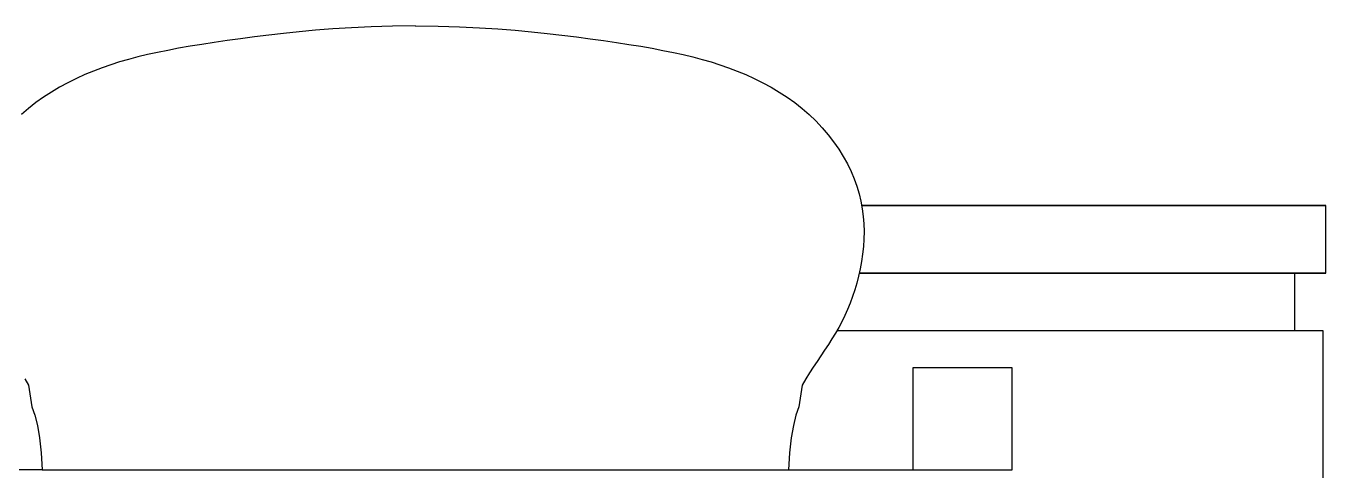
# Model space of a CAD drawing. Header units: millimetres. Extents: x 2056 to 4470, y 1400 to 3101.
# Drawn here: x 2175.762 to 2176.337, y 1408.79 to 1408.986 of the extents above; entities that cross this region are included whole.
import ezdxf

# ---------------------------------------------------------------- set-up
doc = ezdxf.new("R2010")
doc.units = ezdxf.units.MM
doc.layers.add('A-PLAN-3', color=3, linetype='Continuous')

# ---------------------------------------------------------------- blocks, each defined once
blk = doc.blocks.new('ESCRITORIO CONSULTORIO')
for p, q in [((1.50111, 0.72762, 3.01081), (1.29564, 0.72762, 3.01081)), ((1.29564, 0.72762, 3.01081), (1.50111, 0.72762, 3.01081)), ((1.50111, 0.69762, 3.01081), (1.50111, 0.72762, 3.01081)), ((1.50111, 0.69762, 3.01081), (1.50111, 0.72762, 3.01081)), ((1.29451, 0.69762, 3.01081), (1.50111, 0.69762, 3.01081)), ((1.50111, 0.69762, 3.01081), (1.29451, 0.69762, 3.01081)), ((1.46725, 0.69762, 3.01081), (1.29451, 0.69762, 3.01081)), ((1.29451, 0.69762, 3.01081), (1.46725, 0.69762, 3.01081)), ((1.48825, 0.69762, 3.01081), (1.486, 0.69762, 3.01081)), ((1.486, 0.69762, 3.01081), (1.486, 0.69762, 3.01081)), ((1.486, 0.69762, 3.01081), (1.486, 0.69762, 3.01081)), ((1.48825, 0.69762, 3.01081), (1.486, 0.69762, 3.01081)), ((1.486, 0.69762, 3.01081), (1.486, 0.69762, 3.01081)), ((1.486, 0.69762, 3.01081), (1.486, 0.69762, 3.01081)), ((1.48725, 0.67217, 3.01081), (1.48725, 0.69762, 3.01081)), ((1.48725, 0.69762, 3.01081), (1.48725, 0.69762, 3.01081)), ((1.48725, 0.69762, 3.01081), (1.491, 0.69762, 3.01081)), ((1.48725, 0.67217, 3.01081), (1.48725, 0.69762, 3.01081)), ((1.48725, 0.69762, 3.01081), (1.48725, 0.69762, 3.01081)), ((1.48725, 0.69762, 3.01081), (1.48725, 0.69762, 3.01081)), ((1.491, 0.69762, 3.01081), (1.48725, 0.69762, 3.01081)), ((1.48725, 0.69762, 3.01081), (1.48725, 0.69762, 3.01081)), ((1.48725, 0.69762, 3.01081), (1.48725, 0.69762, 3.01081)), ((1.48725, 0.67217, 3.01081), (1.48725, 0.69762, 3.01081)), ((1.48725, 0.69762, 3.01081), (1.48725, 0.69762, 3.01081)), ((1.48725, 0.67217, 3.01081), (1.48725, 0.69762, 3.01081)), ((1.48725, 0.69762, 3.01081), (1.48725, 0.69762, 3.01081)), ((1.48725, 0.69762, 3.01081), (1.48725, 0.69762, 3.01081)), ((1.48725, 0.69762, 3.01081), (1.48725, 0.69762, 3.01081)), ((1.48725, 0.69762, 3.01081), (1.48725, 0.69762, 3.01081)), ((1.491, 0.69762, 3.01081), (1.491, 0.69762, 3.01081)), ((1.491, 0.69762, 3.01081), (1.49475, 0.69762, 3.01081)), ((1.49475, 0.69762, 3.01081), (1.491, 0.69762, 3.01081)), ((1.491, 0.69762, 3.01081), (1.491, 0.69762, 3.01081)), ((1.49475, 0.69762, 3.01081), (1.49475, 0.69762, 3.01081)), ((1.49475, 0.69762, 3.01081), (1.49775, 0.69762, 3.01081)), ((1.49775, 0.69762, 3.01081), (1.49475, 0.69762, 3.01081)), ((1.49475, 0.69762, 3.01081), (1.49475, 0.69762, 3.01081)), ((1.49775, 0.69762, 3.01081), (1.49775, 0.69762, 3.01081)), ((1.49775, 0.69762, 3.01081), (1.50025, 0.69762, 3.01081)), ((1.50025, 0.69762, 3.01081), (1.49775, 0.69762, 3.01081)), ((1.49775, 0.69762, 3.01081), (1.49775, 0.69762, 3.01081)), ((0.93296, 0.61056, 3.01081), (0.89573, 0.61056, 3.01081)), ((0.93296, 0.61056, 3.01081), (1.27628, 0.61056, 3.01081)), ((1.27628, 0.61056, 3.01081), (1.33491, 0.61056, 3.01081))]:
    blk.add_line(p, q)
for points in [[(1.09815, 0.80722), (1.08796, 0.80712), (1.07854, 0.80685), (1.06978, 0.80645), (1.06161, 0.80594), (1.05394, 0.80533), (1.0467, 0.80465), (1.03981, 0.80392), (1.03322, 0.80315), (1.02685, 0.80236), (1.0207, 0.80156), (1.01478, 0.80075), (1.00908, 0.79992), (1.00361, 0.79908), (0.99836, 0.79821), (0.99332, 0.79733), (0.98851, 0.79642), (0.98391, 0.79549), (0.97951, 0.79452), (0.97528, 0.79351), (0.97119, 0.79243), (0.96722, 0.79128), (0.96333, 0.79004), (0.95949, 0.7887), (0.95568, 0.78724), (0.95187, 0.78565), (0.94809, 0.78393), (0.94435, 0.78207), (0.94067, 0.78008), (0.93707, 0.77795), (0.93357, 0.77567), (0.93019, 0.77326), (0.92694, 0.77069), (0.92383, 0.76798)], [(0.92528, 0.65083), (0.92684, 0.64801), (0.92832, 0.63849), (0.92966, 0.63469), (0.93081, 0.63015), (0.93174, 0.62467), (0.93248, 0.618), (0.93296, 0.61056)], [(1.09804, 0.80722), (1.10823, 0.80712), (1.11765, 0.80685), (1.12641, 0.80645), (1.13458, 0.80594), (1.14225, 0.80533), (1.14949, 0.80465), (1.15638, 0.80392), (1.16297, 0.80315), (1.16934, 0.80236), (1.17549, 0.80156), (1.18141, 0.80075), (1.18711, 0.79992), (1.19258, 0.79908), (1.19783, 0.79821), (1.20287, 0.79733), (1.20768, 0.79642), (1.21228, 0.79549), (1.21668, 0.79452), (1.22091, 0.79351), (1.225, 0.79243), (1.22897, 0.79128), (1.23286, 0.79004), (1.2367, 0.7887), (1.24051, 0.78724), (1.24431, 0.78565), (1.2481, 0.78393), (1.25184, 0.78207), (1.25552, 0.78008), (1.25912, 0.77795), (1.26262, 0.77567), (1.266, 0.77326), (1.26925, 0.77069), (1.27236, 0.76798), (1.27532, 0.76512), (1.27812, 0.76214), (1.28075, 0.75905), (1.2832, 0.75588), (1.28545, 0.75265), (1.2875, 0.74938), (1.28933, 0.74608), (1.29094, 0.74279), (1.29233, 0.73948), (1.29351, 0.73617), (1.2945, 0.73286), (1.29529, 0.72954), (1.2959, 0.72621), (1.29633, 0.72287), (1.29658, 0.71953), (1.29667, 0.71618), (1.29661, 0.71282), (1.29639, 0.70948), (1.29604, 0.70615), (1.29555, 0.70286), (1.29495, 0.69961), (1.29424, 0.69642), (1.29343, 0.69329), (1.29253, 0.69025), (1.29155, 0.68729), (1.29049, 0.68441), (1.28935, 0.6816), (1.28812, 0.67886), (1.28683, 0.67619), (1.28545, 0.67359), (1.284, 0.67104), (1.28247, 0.66854), (1.28088, 0.66605), (1.27923, 0.66357), (1.27755, 0.66109), (1.27585, 0.65858), (1.27417, 0.65605), (1.27252, 0.65348), (1.27091, 0.65083), (1.26935, 0.64801), (1.26786, 0.63849), (1.26653, 0.63469), (1.26538, 0.63015), (1.26445, 0.62467), (1.26371, 0.618), (1.26323, 0.61056)], [(0.1644, 0.67217), (0, 0.67217), (0, 0), (1.49986, 0), (1.49986, 0.67217), (1.28464, 0.67217)], [(1.33491, 0.61056), (1.3622, 0.61056), (1.3622, 0.65581), (1.31829, 0.65581), (1.31829, 0.61056), (1.33491, 0.61056)]]:
    blk.add_lwpolyline(points)

msp = doc.modelspace()

# ---------------------------------------------------------------- block references
at = {"layer": 'A-PLAN-3', "color": 4}
msp.add_blockref('ESCRITORIO CONSULTORIO', (2174.83582, 1408.1792), dxfattribs=at)

doc.saveas('drawing.dxf')
